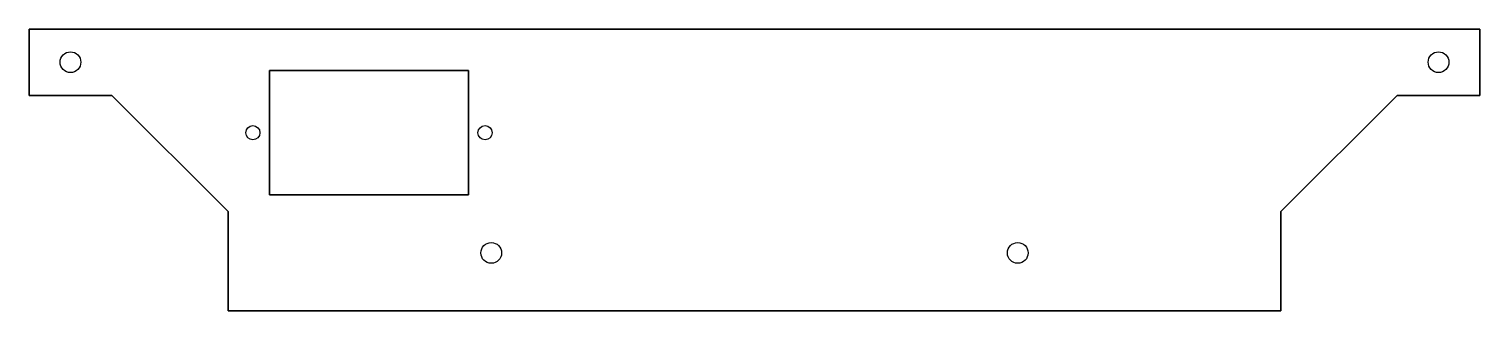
# Model space of a CAD drawing. Header units: millimetres. Extents: x 0 to 350, y 0 to 68.
import ezdxf

# ---------------------------------------------------------------- set-up
doc = ezdxf.new("R2010")
doc.units = ezdxf.units.MM
doc.layers.get('0').update_dxf_attribs({"linetype": 'CONTINUOUS'})

msp = doc.modelspace()

# ---------------------------------------------------------------- linework, layer by layer
for points in [[(350, 68), (350, 52), (330, 52), (302, 24), (302, 0), (48, 0), (48, 24), (20, 52), (0, 52), (0, 68)], [(330, 52), (350, 52), (350, 68), (0, 68), (0, 52), (20, 52), (48, 24), (48, 0), (302, 0), (302, 24)], [(106, 28), (106, 58), (58, 58), (58, 28)], [(58, 28), (58, 58), (106, 58), (106, 28)]]:
    msp.add_lwpolyline(points, close=True)
for centre, radius in [((10, 60), 2.5), ((10, 60), 2.5), ((340, 60), 2.5), ((340, 60), 2.5), ((54, 43), 1.7), ((54, 43), 1.7), ((110, 43), 1.7), ((110, 43), 1.7), ((111.5, 14), 2.5), ((111.5, 14), 2.5), ((238.5, 14), 2.5), ((238.5, 14), 2.5)]:
    msp.add_circle(centre, radius)

doc.saveas('drawing.dxf')
